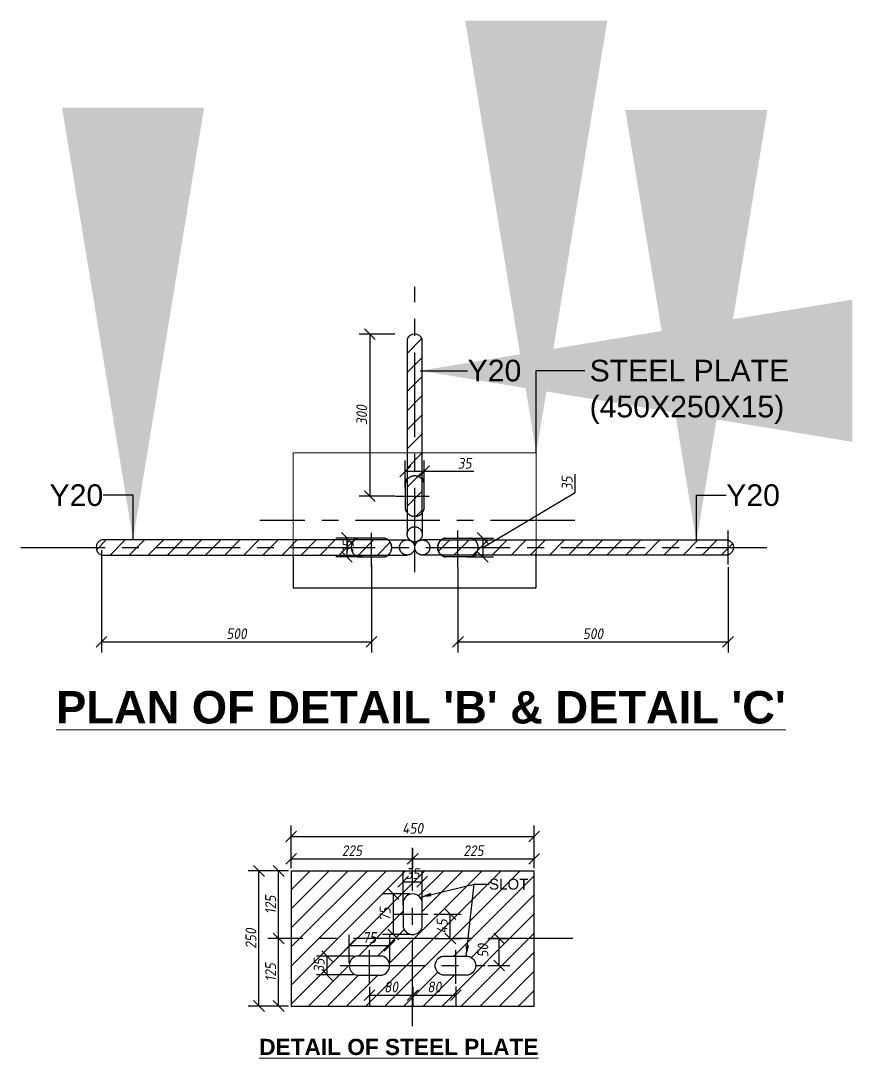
# Model space of a CAD drawing. Header units: millimetres. Extents: x 1231188 to 3899118, y -5478610 to -489530.
# Drawn here: x 2687109 to 2688648, y -3256324 to -3254404 of the extents above; entities that cross this region are included whole.
import ezdxf

# ---------------------------------------------------------------- set-up
doc = ezdxf.new("R2010")
doc.units = ezdxf.units.MM
doc.header["$LTSCALE"] = 25
doc.header["$MEASUREMENT"] = 0
doc.header["$PDMODE"] = 3
doc.linetypes.add('CENTER', pattern=[2, 1.25, -0.25, 0.25, -0.25])
doc.linetypes.add('DASHED2', pattern=[0.375, 0.25, -0.125])
doc.layers.get('0').update_dxf_attribs({"lineweight": 13})
doc.layers.get('Defpoints').update_dxf_attribs({"color": 230, "lineweight": 9})
for name, color, linetype in [('CL', 8, 'CENTER'), ('hanger', 7, 'DASHED2'), ('Reinf', 1, 'Continuous'), ('Shade', 15, 'Continuous'), ('SteelPlate', 6, 'Continuous')]:
    doc.layers.add(name, color=color, linetype=linetype)
doc.layers.add('DIM', color=8, linetype='Continuous', lineweight=13)
doc.layers.add('text', color=7, linetype='Continuous', lineweight=18)
doc.styles.add('ARIAL', font='arial.ttf', dxfattribs={"height": 400})
doc.styles.add('DIM', font='isocp3.shx', dxfattribs={"oblique": 10})
doc.dimstyles.new('dim_10', dxfattribs={"dimtxt": 20, "dimasz": 20, "dimexe": 20, "dimexo": 5, "dimgap": 5, "dimtad": 1, "dimdec": 0, "dimzin": 0, "dimdsep": 46, "dimtxsty": 'DIM', "dimblk": 'OBLIQUE', "dimcen": 20, "dimclrd": 5, "dimclre": 5, "dimclrt": 7, "dimadec": 0, "dimazin": 0, "dimtfac": 1, "dimtdec": 0, "dimtmove": 1, "dimatfit": 3, "dimfxl": 10, "dimtolj": 1, "dimtzin": 0, "dimarcsym": 0})
doc.dimstyles.new('Dim_20', dxfattribs={"dimscale": 20, "dimtxt": 1.8, "dimasz": 40, "dimexe": 40, "dimexo": 5, "dimgap": 5, "dimtad": 1, "dimdec": 0, "dimzin": 0, "dimdsep": 46, "dimtxsty": 'DIM', "dimcen": 0.09, "dimclrd": 5, "dimclre": 5, "dimclrt": 7, "dimadec": 0, "dimazin": 0, "dimtfac": 1, "dimtdec": 0, "dimtmove": 0, "dimatfit": 3, "dimfxl": 40, "dimfxlon": 1, "dimtolj": 1, "dimtzin": 0, "dimarcsym": 0})

# ---------------------------------------------------------------- blocks, each defined once
blk = doc.blocks.new('_Oblique')
at = {"color": 0, "linetype": 'ByBlock', "lineweight": -2}
blk.add_line((-0.5, -0.5), (0.5, 0.5), dxfattribs=at)
blk = doc.blocks.new('*D797')
at = {"layer": 'Defpoints', "color": 0, "lineweight": -2, "ltscale": 100, "transparency": 16777216}
for p in [(2687258.1, -3255378.6), (2687758.1, -3255404.4), (2687758.1, -3255553.3)]:
    blk.add_point(p, dxfattribs=at)
at = {"layer": 'DIM', "color": 5, "lineweight": -2, "ltscale": 100, "transparency": 16777216}
for p, q in [((2687258.1, -3255383.6), (2687258.1, -3255573.3)), ((2687758.1, -3255409.4), (2687758.1, -3255573.3)), ((2687258.1, -3255553.3), (2687758.1, -3255553.3))]:
    blk.add_line(p, q, dxfattribs=at)
at = {"layer": 'DIM', "color": 5, "lineweight": -2, "ltscale": 100, "transparency": 16777216, "xscale": 20, "yscale": 20, "zscale": 20, "rotation": 180}
blk.add_blockref('_Oblique', (2687258.1, -3255553.3), dxfattribs=at)
at = {"layer": 'DIM', "color": 5, "lineweight": -2, "ltscale": 100, "transparency": 16777216, "xscale": 20, "yscale": 20, "zscale": 20}
blk.add_blockref('_Oblique', (2687758.1, -3255553.3), dxfattribs=at)
at = {"layer": 'DIM', "color": 7, "ltscale": 100, "transparency": 16777216, "insert": (2687508.1, -3255538.3), "char_height": 20, "attachment_point": 5, "style": 'DIM'}
blk.add_mtext('\\A1;500', dxfattribs=at)
blk = doc.blocks.new('*D798')
at = {"layer": 'Defpoints', "color": 0, "lineweight": -2, "ltscale": 100, "transparency": 16777216}
for p in [(2687806.4, -3254983.6), (2687755, -3255283.6), (2687806.4, -3255283.6)]:
    blk.add_point(p, dxfattribs=at)
at = {"layer": 'DIM', "color": 5, "lineweight": -2, "ltscale": 100, "transparency": 16777216}
for p, q in [((2687801.4, -3254983.6), (2687735, -3254983.6)), ((2687755, -3254983.6), (2687755, -3255283.6)), ((2687801.4, -3255283.6), (2687735, -3255283.6))]:
    blk.add_line(p, q, dxfattribs=at)
at = {"layer": 'DIM', "color": 5, "lineweight": -2, "ltscale": 100, "transparency": 16777216, "xscale": 20, "yscale": 20, "zscale": 20}
for p, rotation in [((2687755, -3254983.6), 90), ((2687755, -3255283.6), 270)]:
    blk.add_blockref('_Oblique', p, dxfattribs=dict(at, rotation=rotation))
at = {"layer": 'DIM', "color": 7, "ltscale": 100, "transparency": 16777216, "insert": (2687740, -3255133.6), "char_height": 20, "attachment_point": 5, "rotation": 90, "style": 'DIM'}
blk.add_mtext('\\A1;300', dxfattribs=at)
blk = doc.blocks.new('*D799')
at = {"layer": 'Defpoints', "color": 0, "lineweight": -2, "ltscale": 100, "transparency": 16777216}
for p in [(2687918.1, -3255409.9), (2688418.1, -3255409.9), (2688418.1, -3255553.3)]:
    blk.add_point(p, dxfattribs=at)
at = {"layer": 'DIM', "color": 5, "lineweight": -2, "ltscale": 100, "transparency": 16777216}
for p, q in [((2687918.1, -3255414.9), (2687918.1, -3255573.3)), ((2688418.1, -3255414.9), (2688418.1, -3255573.3)), ((2687918.1, -3255553.3), (2688418.1, -3255553.3))]:
    blk.add_line(p, q, dxfattribs=at)
at = {"layer": 'DIM', "color": 5, "lineweight": -2, "ltscale": 100, "transparency": 16777216, "xscale": 20, "yscale": 20, "zscale": 20, "rotation": 180}
blk.add_blockref('_Oblique', (2687918.1, -3255553.3), dxfattribs=at)
at = {"layer": 'DIM', "color": 5, "lineweight": -2, "ltscale": 100, "transparency": 16777216, "xscale": 20, "yscale": 20, "zscale": 20}
blk.add_blockref('_Oblique', (2688418.1, -3255553.3), dxfattribs=at)
at = {"layer": 'DIM', "color": 7, "ltscale": 100, "transparency": 16777216, "insert": (2688168.1, -3255538.3), "char_height": 20, "attachment_point": 5, "style": 'DIM'}
blk.add_mtext('\\A1;500', dxfattribs=at)
blk = doc.blocks.new('*D800')
at = {"layer": 'Defpoints', "color": 0, "lineweight": -2, "ltscale": 100, "transparency": 16777216}
for p in [(2687791.8, -3256115.7), (2687716.8, -3256152.5), (2687791.8, -3256152.5)]:
    blk.add_point(p, dxfattribs=at)
at = {"layer": 'DIM', "color": 5, "lineweight": -2, "ltscale": 100, "transparency": 16777216}
for p, q in [((2687716.8, -3256147.5), (2687716.8, -3256095.7)), ((2687791.8, -3256147.5), (2687791.8, -3256095.7)), ((2687716.8, -3256115.7), (2687791.8, -3256115.7))]:
    blk.add_line(p, q, dxfattribs=at)
at = {"layer": 'DIM', "color": 5, "lineweight": -2, "ltscale": 100, "transparency": 16777216, "xscale": 20, "yscale": 20, "zscale": 20, "rotation": 180}
blk.add_blockref('_Oblique', (2687716.8, -3256115.7), dxfattribs=at)
at = {"layer": 'DIM', "color": 5, "lineweight": -2, "ltscale": 100, "transparency": 16777216, "xscale": 20, "yscale": 20, "zscale": 20}
blk.add_blockref('_Oblique', (2687791.8, -3256115.7), dxfattribs=at)
at = {"layer": 'DIM', "color": 7, "ltscale": 100, "transparency": 16777216, "insert": (2687754.3, -3256100.7), "char_height": 20, "attachment_point": 5, "style": 'DIM'}
blk.add_mtext('\\A1;75', dxfattribs=at)
blk = doc.blocks.new('*D801')
at = {"layer": 'Defpoints', "color": 0, "lineweight": -2, "ltscale": 100, "transparency": 16777216}
for p in [(2687676.1, -3256135), (2687730.5, -3256135), (2687730.5, -3256170)]:
    blk.add_point(p, dxfattribs=at)
at = {"layer": 'DIM', "color": 5, "lineweight": -2, "ltscale": 100, "transparency": 16777216}
for p, q in [((2687725.5, -3256135), (2687656.1, -3256135)), ((2687676.1, -3256170), (2687676.1, -3256135)), ((2687725.5, -3256170), (2687656.1, -3256170))]:
    blk.add_line(p, q, dxfattribs=at)
at = {"layer": 'DIM', "color": 5, "lineweight": -2, "ltscale": 100, "transparency": 16777216, "xscale": 20, "yscale": 20, "zscale": 20}
for p, rotation in [((2687676.1, -3256135), 90), ((2687676.1, -3256170), 270)]:
    blk.add_blockref('_Oblique', p, dxfattribs=dict(at, rotation=rotation))
at = {"layer": 'DIM', "color": 7, "ltscale": 100, "transparency": 16777216, "insert": (2687661.1, -3256152.5), "char_height": 20, "attachment_point": 5, "rotation": 90, "style": 'DIM'}
blk.add_mtext('\\A1;35', dxfattribs=at)
blk = doc.blocks.new('*D802')
at = {"layer": 'Defpoints', "color": 0, "lineweight": -2, "ltscale": 100, "transparency": 16777216}
for p in [(2687754.3, -3256186.7), (2687834.3, -3256186.7), (2687834.3, -3256207.2)]:
    blk.add_point(p, dxfattribs=at)
at = {"layer": 'DIM', "color": 5, "lineweight": -2, "ltscale": 100, "transparency": 16777216}
for p, q in [((2687754.3, -3256191.7), (2687754.3, -3256227.2)), ((2687834.3, -3256191.7), (2687834.3, -3256227.2)), ((2687754.3, -3256207.2), (2687834.3, -3256207.2))]:
    blk.add_line(p, q, dxfattribs=at)
at = {"layer": 'DIM', "color": 5, "lineweight": -2, "ltscale": 100, "transparency": 16777216, "xscale": 20, "yscale": 20, "zscale": 20, "rotation": 180}
blk.add_blockref('_Oblique', (2687754.3, -3256207.2), dxfattribs=at)
at = {"layer": 'DIM', "color": 5, "lineweight": -2, "ltscale": 100, "transparency": 16777216, "xscale": 20, "yscale": 20, "zscale": 20}
blk.add_blockref('_Oblique', (2687834.3, -3256207.2), dxfattribs=at)
at = {"layer": 'DIM', "color": 7, "ltscale": 100, "transparency": 16777216, "insert": (2687794.3, -3256192.2), "char_height": 20, "attachment_point": 5, "style": 'DIM'}
blk.add_mtext('\\A1;80', dxfattribs=at)
blk = doc.blocks.new('*D803')
at = {"layer": 'Defpoints', "color": 0, "lineweight": -2, "ltscale": 100, "transparency": 16777216}
for p in [(2687834.3, -3256186.7), (2687914.3, -3256186.4), (2687914.3, -3256207.2)]:
    blk.add_point(p, dxfattribs=at)
at = {"layer": 'DIM', "color": 5, "lineweight": -2, "ltscale": 100, "transparency": 16777216}
for p, q in [((2687834.3, -3256191.7), (2687834.3, -3256227.2)), ((2687914.3, -3256191.4), (2687914.3, -3256227.2)), ((2687834.3, -3256207.2), (2687914.3, -3256207.2))]:
    blk.add_line(p, q, dxfattribs=at)
at = {"layer": 'DIM', "color": 5, "lineweight": -2, "ltscale": 100, "transparency": 16777216, "xscale": 20, "yscale": 20, "zscale": 20, "rotation": 180}
blk.add_blockref('_Oblique', (2687834.3, -3256207.2), dxfattribs=at)
at = {"layer": 'DIM', "color": 5, "lineweight": -2, "ltscale": 100, "transparency": 16777216, "xscale": 20, "yscale": 20, "zscale": 20}
blk.add_blockref('_Oblique', (2687914.3, -3256207.2), dxfattribs=at)
at = {"layer": 'DIM', "color": 7, "ltscale": 100, "transparency": 16777216, "insert": (2687874.3, -3256192.2), "char_height": 20, "attachment_point": 5, "style": 'DIM'}
blk.add_mtext('\\A1;80', dxfattribs=at)
blk = doc.blocks.new('*D804')
at = {"layer": 'Defpoints', "color": 0, "lineweight": -2, "ltscale": 100, "transparency": 16777216}
for p in [(2687868.4, -3256057.5), (2687903.9, -3256057.5), (2687870.3, -3256102.5)]:
    blk.add_point(p, dxfattribs=at)
at = {"layer": 'DIM', "color": 5, "lineweight": -2, "ltscale": 100, "transparency": 16777216}
for p, q in [((2687873.4, -3256057.5), (2687923.9, -3256057.5)), ((2687903.9, -3256102.5), (2687903.9, -3256057.5)), ((2687875.3, -3256102.5), (2687923.9, -3256102.5))]:
    blk.add_line(p, q, dxfattribs=at)
at = {"layer": 'DIM', "color": 5, "lineweight": -2, "ltscale": 100, "transparency": 16777216, "xscale": 20, "yscale": 20, "zscale": 20}
for p, rotation in [((2687903.9, -3256057.5), 90), ((2687903.9, -3256102.5), 270)]:
    blk.add_blockref('_Oblique', p, dxfattribs=dict(at, rotation=rotation))
at = {"layer": 'DIM', "color": 7, "ltscale": 100, "transparency": 16777216, "insert": (2687888.9, -3256080), "char_height": 20, "attachment_point": 5, "rotation": 90, "style": 'DIM'}
blk.add_mtext('\\A1;45', dxfattribs=at)
blk = doc.blocks.new('*D805')
at = {"layer": 'Defpoints', "color": 0, "lineweight": -2, "ltscale": 100, "transparency": 16777216}
for p in [(2687968.3, -3256102.5), (2687994.3, -3256102.5), (2687968.3, -3256152.5)]:
    blk.add_point(p, dxfattribs=at)
at = {"layer": 'DIM', "color": 5, "lineweight": -2, "ltscale": 100, "transparency": 16777216}
for p, q in [((2687973.3, -3256102.5), (2688014.3, -3256102.5)), ((2687994.3, -3256152.5), (2687994.3, -3256102.5)), ((2687973.3, -3256152.5), (2688014.3, -3256152.5))]:
    blk.add_line(p, q, dxfattribs=at)
at = {"layer": 'DIM', "color": 5, "lineweight": -2, "ltscale": 100, "transparency": 16777216, "xscale": 20, "yscale": 20, "zscale": 20}
for p, rotation in [((2687994.3, -3256102.5), 90), ((2687994.3, -3256152.5), 270)]:
    blk.add_blockref('_Oblique', p, dxfattribs=dict(at, rotation=rotation))
at = {"layer": 'DIM', "color": 7, "ltscale": 100, "transparency": 16777216, "insert": (2687964.3, -3256125), "char_height": 20, "attachment_point": 5, "rotation": 90, "style": 'DIM'}
blk.add_mtext('\\A1;50', dxfattribs=at)
blk = doc.blocks.new('*D806')
at = {"layer": 'Defpoints', "color": 0, "lineweight": -2, "ltscale": 100, "transparency": 16777216}
for p in [(2687834.3, -3255955), (2687609.3, -3255977.5), (2687834.3, -3255977.5)]:
    blk.add_point(p, dxfattribs=at)
at = {"layer": 'DIM', "color": 5, "lineweight": -2, "ltscale": 100, "transparency": 16777216}
for p, q in [((2687609.3, -3255972.5), (2687609.3, -3255935)), ((2687834.3, -3255972.5), (2687834.3, -3255935)), ((2687609.3, -3255955), (2687834.3, -3255955))]:
    blk.add_line(p, q, dxfattribs=at)
at = {"layer": 'DIM', "color": 5, "lineweight": -2, "ltscale": 100, "transparency": 16777216, "xscale": 20, "yscale": 20, "zscale": 20, "rotation": 180}
blk.add_blockref('_Oblique', (2687609.3, -3255955), dxfattribs=at)
at = {"layer": 'DIM', "color": 5, "lineweight": -2, "ltscale": 100, "transparency": 16777216, "xscale": 20, "yscale": 20, "zscale": 20}
blk.add_blockref('_Oblique', (2687834.3, -3255955), dxfattribs=at)
at = {"layer": 'DIM', "color": 7, "ltscale": 100, "transparency": 16777216, "insert": (2687721.8, -3255940), "char_height": 20, "attachment_point": 5, "style": 'DIM'}
blk.add_mtext('\\A1;225', dxfattribs=at)
blk = doc.blocks.new('*D807')
at = {"layer": 'Defpoints', "color": 0, "lineweight": -2, "ltscale": 100, "transparency": 16777216}
for p in [(2688059.3, -3255955), (2687834.3, -3255977.5), (2688059.3, -3255977.5)]:
    blk.add_point(p, dxfattribs=at)
at = {"layer": 'DIM', "color": 5, "lineweight": -2, "ltscale": 100, "transparency": 16777216}
for p, q in [((2687834.3, -3255972.5), (2687834.3, -3255935)), ((2688059.3, -3255972.5), (2688059.3, -3255935)), ((2687834.3, -3255955), (2688059.3, -3255955))]:
    blk.add_line(p, q, dxfattribs=at)
at = {"layer": 'DIM', "color": 5, "lineweight": -2, "ltscale": 100, "transparency": 16777216, "xscale": 20, "yscale": 20, "zscale": 20, "rotation": 180}
blk.add_blockref('_Oblique', (2687834.3, -3255955), dxfattribs=at)
at = {"layer": 'DIM', "color": 5, "lineweight": -2, "ltscale": 100, "transparency": 16777216, "xscale": 20, "yscale": 20, "zscale": 20}
blk.add_blockref('_Oblique', (2688059.3, -3255955), dxfattribs=at)
at = {"layer": 'DIM', "color": 7, "ltscale": 100, "transparency": 16777216, "insert": (2687946.8, -3255940), "char_height": 20, "attachment_point": 5, "style": 'DIM'}
blk.add_mtext('\\A1;225', dxfattribs=at)
blk = doc.blocks.new('*D808')
at = {"layer": 'Defpoints', "color": 0, "lineweight": -2, "ltscale": 100, "transparency": 16777216}
for p in [(2688059.3, -3255913.5), (2687609.3, -3255945), (2688059.3, -3255945)]:
    blk.add_point(p, dxfattribs=at)
at = {"layer": 'DIM', "color": 5, "lineweight": -2, "ltscale": 100, "transparency": 16777216}
for p, q in [((2687609.3, -3255940), (2687609.3, -3255893.5)), ((2688059.3, -3255940), (2688059.3, -3255893.5)), ((2687609.3, -3255913.5), (2688059.3, -3255913.5))]:
    blk.add_line(p, q, dxfattribs=at)
at = {"layer": 'DIM', "color": 5, "lineweight": -2, "ltscale": 100, "transparency": 16777216, "xscale": 20, "yscale": 20, "zscale": 20, "rotation": 180}
blk.add_blockref('_Oblique', (2687609.3, -3255913.5), dxfattribs=at)
at = {"layer": 'DIM', "color": 5, "lineweight": -2, "ltscale": 100, "transparency": 16777216, "xscale": 20, "yscale": 20, "zscale": 20}
blk.add_blockref('_Oblique', (2688059.3, -3255913.5), dxfattribs=at)
at = {"layer": 'DIM', "color": 7, "ltscale": 100, "transparency": 16777216, "insert": (2687834.3, -3255898.5), "char_height": 20, "attachment_point": 5, "style": 'DIM'}
blk.add_mtext('\\A1;450', dxfattribs=at)
blk = doc.blocks.new('*D809')
at = {"layer": 'Defpoints', "color": 0, "lineweight": -2, "ltscale": 100, "transparency": 16777216}
for p in [(2687586.2, -3256102.5), (2687609.3, -3256102.5), (2687609.3, -3256227.5)]:
    blk.add_point(p, dxfattribs=at)
at = {"layer": 'DIM', "color": 5, "lineweight": -2, "ltscale": 100, "transparency": 16777216}
for p, q in [((2687604.3, -3256102.5), (2687566.2, -3256102.5)), ((2687586.2, -3256227.5), (2687586.2, -3256102.5)), ((2687604.3, -3256227.5), (2687566.2, -3256227.5))]:
    blk.add_line(p, q, dxfattribs=at)
at = {"layer": 'DIM', "color": 5, "lineweight": -2, "ltscale": 100, "transparency": 16777216, "xscale": 20, "yscale": 20, "zscale": 20}
for p, rotation in [((2687586.2, -3256102.5), 90), ((2687586.2, -3256227.5), 270)]:
    blk.add_blockref('_Oblique', p, dxfattribs=dict(at, rotation=rotation))
at = {"layer": 'DIM', "color": 7, "ltscale": 100, "transparency": 16777216, "insert": (2687571.2, -3256165), "char_height": 20, "attachment_point": 5, "rotation": 90, "style": 'DIM'}
blk.add_mtext('\\A1;125', dxfattribs=at)
blk = doc.blocks.new('*D810')
at = {"layer": 'Defpoints', "color": 0, "lineweight": -2, "ltscale": 100, "transparency": 16777216}
for p in [(2687586.2, -3255977.5), (2687609.3, -3255977.5), (2687609.3, -3256102.5)]:
    blk.add_point(p, dxfattribs=at)
at = {"layer": 'DIM', "color": 5, "lineweight": -2, "ltscale": 100, "transparency": 16777216}
for p, q in [((2687604.3, -3255977.5), (2687566.2, -3255977.5)), ((2687586.2, -3256102.5), (2687586.2, -3255977.5)), ((2687604.3, -3256102.5), (2687566.2, -3256102.5))]:
    blk.add_line(p, q, dxfattribs=at)
at = {"layer": 'DIM', "color": 5, "lineweight": -2, "ltscale": 100, "transparency": 16777216, "xscale": 20, "yscale": 20, "zscale": 20}
for p, rotation in [((2687586.2, -3255977.5), 90), ((2687586.2, -3256102.5), 270)]:
    blk.add_blockref('_Oblique', p, dxfattribs=dict(at, rotation=rotation))
at = {"layer": 'DIM', "color": 7, "ltscale": 100, "transparency": 16777216, "insert": (2687571.2, -3256040), "char_height": 20, "attachment_point": 5, "rotation": 90, "style": 'DIM'}
blk.add_mtext('\\A1;125', dxfattribs=at)
blk = doc.blocks.new('*D811')
at = {"layer": 'Defpoints', "color": 0, "lineweight": -2, "ltscale": 100, "transparency": 16777216}
for p in [(2687549.8, -3255977.5), (2687576.2, -3255977.5), (2687576.2, -3256227.5)]:
    blk.add_point(p, dxfattribs=at)
at = {"layer": 'DIM', "color": 5, "lineweight": -2, "ltscale": 100, "transparency": 16777216}
for p, q in [((2687571.2, -3255977.5), (2687529.8, -3255977.5)), ((2687549.8, -3256227.5), (2687549.8, -3255977.5)), ((2687571.2, -3256227.5), (2687529.8, -3256227.5))]:
    blk.add_line(p, q, dxfattribs=at)
at = {"layer": 'DIM', "color": 5, "lineweight": -2, "ltscale": 100, "transparency": 16777216, "xscale": 20, "yscale": 20, "zscale": 20}
for p, rotation in [((2687549.8, -3255977.5), 90), ((2687549.8, -3256227.5), 270)]:
    blk.add_blockref('_Oblique', p, dxfattribs=dict(at, rotation=rotation))
at = {"layer": 'DIM', "color": 7, "ltscale": 100, "transparency": 16777216, "insert": (2687534.8, -3256102.5), "char_height": 20, "attachment_point": 5, "rotation": 90, "style": 'DIM'}
blk.add_mtext('\\A1;250', dxfattribs=at)
blk = doc.blocks.new('*D816')
at = {"layer": 'Defpoints', "color": 0, "lineweight": -2, "ltscale": 100, "transparency": 16777216}
for p in [(2687851.8, -3255997.3), (2687816.8, -3256045.7), (2687851.8, -3256045.7)]:
    blk.add_point(p, dxfattribs=at)
at = {"layer": 'DIM', "color": 5, "lineweight": -2, "ltscale": 100, "transparency": 16777216}
for p, q in [((2687816.8, -3256040.7), (2687816.8, -3255977.3)), ((2687851.8, -3256040.7), (2687851.8, -3255977.3)), ((2687816.8, -3255997.3), (2687851.8, -3255997.3))]:
    blk.add_line(p, q, dxfattribs=at)
at = {"layer": 'DIM', "color": 5, "lineweight": -2, "ltscale": 100, "transparency": 16777216, "xscale": 20, "yscale": 20, "zscale": 20, "rotation": 180}
blk.add_blockref('_Oblique', (2687816.8, -3255997.3), dxfattribs=at)
at = {"layer": 'DIM', "color": 5, "lineweight": -2, "ltscale": 100, "transparency": 16777216, "xscale": 20, "yscale": 20, "zscale": 20}
blk.add_blockref('_Oblique', (2687851.8, -3255997.3), dxfattribs=at)
at = {"layer": 'DIM', "color": 7, "ltscale": 100, "transparency": 16777216, "insert": (2687834.3, -3255982.3), "char_height": 20, "attachment_point": 5, "style": 'DIM'}
blk.add_mtext('\\A1;35', dxfattribs=at)
blk = doc.blocks.new('*D817')
at = {"layer": 'Defpoints', "color": 0, "lineweight": -2, "ltscale": 100, "transparency": 16777216}
for p in [(2687834.3, -3256020), (2687798.4, -3256095), (2687834.3, -3256095)]:
    blk.add_point(p, dxfattribs=at)
at = {"layer": 'DIM', "color": 5, "lineweight": -2, "ltscale": 100, "transparency": 16777216}
for p, q in [((2687829.3, -3256020), (2687778.4, -3256020)), ((2687798.4, -3256020), (2687798.4, -3256095)), ((2687829.3, -3256095), (2687778.4, -3256095))]:
    blk.add_line(p, q, dxfattribs=at)
at = {"layer": 'DIM', "color": 5, "lineweight": -2, "ltscale": 100, "transparency": 16777216, "xscale": 20, "yscale": 20, "zscale": 20}
for p, rotation in [((2687798.4, -3256020), 90), ((2687798.4, -3256095), 270)]:
    blk.add_blockref('_Oblique', p, dxfattribs=dict(at, rotation=rotation))
at = {"layer": 'DIM', "color": 7, "ltscale": 100, "transparency": 16777216, "insert": (2687783.4, -3256057.5), "char_height": 20, "attachment_point": 5, "rotation": 90, "style": 'DIM'}
blk.add_mtext('\\A1;75', dxfattribs=at)
blk = doc.blocks.new('*D818')
at = {"layer": 'Defpoints', "color": 0, "lineweight": -2, "ltscale": 100, "transparency": 16777216}
for p in [(2687746.2, -3255361.1), (2687712.3, -3255396.1), (2687746.2, -3255396.1)]:
    blk.add_point(p, dxfattribs=at)
at = {"layer": 'DIM', "color": 5, "lineweight": -2, "ltscale": 100, "transparency": 16777216}
for p, q in [((2687741.2, -3255361.1), (2687692.3, -3255361.1)), ((2687712.3, -3255361.1), (2687712.3, -3255396.1)), ((2687741.2, -3255396.1), (2687692.3, -3255396.1))]:
    blk.add_line(p, q, dxfattribs=at)
at = {"layer": 'DIM', "color": 5, "lineweight": -2, "ltscale": 100, "transparency": 16777216, "xscale": 20, "yscale": 20, "zscale": 20}
for p, rotation in [((2687712.3, -3255361.1), 90), ((2687712.3, -3255396.1), 270)]:
    blk.add_blockref('_Oblique', p, dxfattribs=dict(at, rotation=rotation))
at = {"layer": 'DIM', "color": 7, "ltscale": 100, "transparency": 16777216, "insert": (2687714.8, -3255378.6), "char_height": 20, "attachment_point": 5, "rotation": 90, "style": 'DIM'}
blk.add_mtext('\\A1;35', dxfattribs=at)
blk = doc.blocks.new('*D819')
at = {"layer": 'Defpoints', "color": 0, "lineweight": -2, "ltscale": 100, "transparency": 16777216}
for p in [(2687820.6, -3255237.8), (2687820.6, -3255271.7), (2687855.6, -3255271.7)]:
    blk.add_point(p, dxfattribs=at)
at = {"layer": 'DIM', "color": 5, "lineweight": -2, "ltscale": 100, "transparency": 16777216}
for p, q in [((2687820.6, -3255266.7), (2687820.6, -3255217.8)), ((2687855.6, -3255266.7), (2687855.6, -3255217.8)), ((2687855.6, -3255237.8), (2687820.6, -3255237.8)), ((2687947.6, -3255237.8), (2687855.6, -3255237.8))]:
    blk.add_line(p, q, dxfattribs=at)
at = {"layer": 'DIM', "color": 5, "lineweight": -2, "ltscale": 100, "transparency": 16777216, "xscale": 20, "yscale": 20, "zscale": 20, "rotation": 180}
blk.add_blockref('_Oblique', (2687820.6, -3255237.8), dxfattribs=at)
at = {"layer": 'DIM', "color": 5, "lineweight": -2, "ltscale": 100, "transparency": 16777216, "xscale": 20, "yscale": 20, "zscale": 20}
blk.add_blockref('_Oblique', (2687855.6, -3255237.8), dxfattribs=at)
at = {"layer": 'DIM', "color": 7, "ltscale": 100, "transparency": 16777216, "insert": (2687930.5, -3255222.8), "char_height": 20, "attachment_point": 5, "style": 'DIM'}
blk.add_mtext('\\A1;35', dxfattribs=at)
blk = doc.blocks.new('*D820')
at = {"layer": 'Defpoints', "color": 0, "lineweight": -2, "ltscale": 100, "transparency": 16777216}
for p in [(2687930, -3255361.1), (2687930, -3255396.1), (2687963.9, -3255396.1)]:
    blk.add_point(p, dxfattribs=at)
at = {"layer": 'DIM', "color": 5, "lineweight": -2, "ltscale": 100, "transparency": 16777216}
for p, q in [((2688135.3, -3255276.9), (2688135.3, -3255242.7)), ((2687963.9, -3255378.6), (2688135.3, -3255276.9)), ((2687935, -3255361.1), (2687983.9, -3255361.1)), ((2687963.9, -3255361.1), (2687963.9, -3255396.1)), ((2687935, -3255396.1), (2687983.9, -3255396.1))]:
    blk.add_line(p, q, dxfattribs=at)
at = {"layer": 'DIM', "color": 5, "lineweight": -2, "ltscale": 100, "transparency": 16777216, "xscale": 20, "yscale": 20, "zscale": 20}
for p, rotation in [((2687963.9, -3255361.1), 90), ((2687963.9, -3255396.1), 270)]:
    blk.add_blockref('_Oblique', p, dxfattribs=dict(at, rotation=rotation))
at = {"layer": 'DIM', "color": 7, "ltscale": 100, "transparency": 16777216, "insert": (2688120.3, -3255259.8), "char_height": 20, "attachment_point": 5, "rotation": 90, "style": 'DIM'}
blk.add_mtext('\\A1;35', dxfattribs=at)

msp = doc.modelspace()

# ---------------------------------------------------------------- hatches: boundary and pattern name
at = {"layer": 'Shade', "ltscale": 100}
h = msp.add_hatch(dxfattribs=at)
h.set_pattern_fill('ANSI31', color=256, scale=200, style=0)
h.paths.add_polyline_path([(2687824.09096, -3255314.41973, 0.2263219765), (2687838.09096, -3255321.09886), (2687838.09096, -3255283.59882), (2687824.09096, -3255283.59882)])
h.paths.add_polyline_path([(2687824.09096, -3255283.59882), (2687838.09096, -3255283.59882), (2687838.09096, -3255246.09877, 0.2263219765), (2687824.09096, -3255252.7779)])
h.paths.add_polyline_path([(2687824.09096, -3255252.7779, -0.2263219766), (2687838.09096, -3255246.09877), (2687838.09096, -3255138.59882), (2687824.09096, -3255138.59882)])
h.paths.add_polyline_path([(2687838.09096, -3255321.09886, 0.2263219765), (2687852.09096, -3255314.41973), (2687852.09096, -3255283.59882), (2687838.09096, -3255283.59882)])
h.paths.add_polyline_path([(2687838.09096, -3255283.59882), (2687852.09096, -3255283.59882), (2687852.09096, -3255252.7779, 0.2263219765), (2687838.09096, -3255246.09877)])
h.paths.add_polyline_path([(2687838.09096, -3255246.09877, -0.2263219765), (2687852.09096, -3255252.7779), (2687852.09096, -3255138.59882), (2687838.09096, -3255138.59882)])
edge = h.paths.add_edge_path()
edge.add_arc((2687838.09096, -3254998.39882), 14.8, 18.9246444, 89.99999999)
edge.add_line((2687838.09096, -3254983.59882), (2687838.09096, -3255138.59882))
edge.add_line((2687838.09096, -3255138.59882), (2687852.09096, -3255138.59882))
edge.add_line((2687852.09096, -3255138.59882), (2687852.09096, -3254993.59882))
edge = h.paths.add_edge_path()
edge.add_arc((2687838.09096, -3254998.39882), 14.8, 89.99999999, 161.07535557)
edge.add_line((2687824.09096, -3254993.59882), (2687824.09096, -3255138.59882))
edge.add_line((2687824.09096, -3255138.59882), (2687838.09096, -3255138.59882))
edge.add_line((2687838.09096, -3255138.59882), (2687838.09096, -3254983.59882))
h = msp.add_hatch(dxfattribs=at)
h.set_pattern_fill('ANSI31', color=256, scale=200, style=0)
h.paths.add_polyline_path([(2687788.91187, -3255392.59877, 0.2263219765), (2687795.591, -3255378.59877), (2687758.09096, -3255378.59877), (2687758.09096, -3255392.59877)])
h.paths.add_polyline_path([(2687758.09096, -3255392.59877), (2687758.09096, -3255378.59877), (2687720.59091, -3255378.59877, 0.2263219765), (2687727.27004, -3255392.59877)])
h.paths.add_polyline_path([(2687727.27004, -3255392.59877, -0.2263219766), (2687720.59091, -3255378.59877), (2687613.09096, -3255378.59877), (2687613.09096, -3255392.59877)])
h.paths.add_polyline_path([(2687613.09096, -3255392.59877), (2687613.09096, -3255378.59877), (2687248.09096, -3255378.59877, 0.3204650534), (2687258.09096, -3255392.59877)])
h.paths.add_polyline_path([(2687795.591, -3255378.59877, 0.2263219765), (2687788.91187, -3255364.59877), (2687758.09096, -3255364.59877), (2687758.09096, -3255378.59877)])
h.paths.add_polyline_path([(2687758.09096, -3255378.59877), (2687758.09096, -3255364.59877), (2687727.27004, -3255364.59877, 0.2263219765), (2687720.59091, -3255378.59877)])
h.paths.add_polyline_path([(2687720.59091, -3255378.59877, -0.2263219765), (2687727.27004, -3255364.59877), (2687613.09096, -3255364.59877), (2687613.09096, -3255378.59877)])
h.paths.add_polyline_path([(2687613.09096, -3255378.59877), (2687613.09096, -3255364.59877), (2687258.09096, -3255364.59877, 0.3204650534), (2687248.09096, -3255378.59877)])
h = msp.add_hatch(dxfattribs=at)
h.set_pattern_fill('ANSI31', color=256, scale=200, style=0)
h.paths.add_polyline_path([(2687887.27004, -3255392.59877, -0.2263219765), (2687880.59091, -3255378.59877), (2687918.09096, -3255378.59877), (2687918.09096, -3255392.59877)])
h.paths.add_polyline_path([(2687918.09096, -3255392.59877), (2687918.09096, -3255378.59877), (2687955.591, -3255378.59877, -0.2263219765), (2687948.91187, -3255392.59877)])
h.paths.add_polyline_path([(2687948.91187, -3255392.59877, 0.2263219766), (2687955.591, -3255378.59877), (2688063.09096, -3255378.59877), (2688063.09096, -3255392.59877)])
h.paths.add_polyline_path([(2688063.09096, -3255392.59877), (2688063.09096, -3255378.59877), (2688428.09096, -3255378.59877, -0.3204650534), (2688418.09096, -3255392.59877)])
h.paths.add_polyline_path([(2687880.59091, -3255378.59877, -0.2263219765), (2687887.27004, -3255364.59877), (2687918.09096, -3255364.59877), (2687918.09096, -3255378.59877)])
h.paths.add_polyline_path([(2687918.09096, -3255378.59877), (2687918.09096, -3255364.59877), (2687948.91187, -3255364.59877, -0.2263219765), (2687955.591, -3255378.59877)])
h.paths.add_polyline_path([(2687955.591, -3255378.59877, 0.2263219765), (2687948.91187, -3255364.59877), (2688063.09096, -3255364.59877), (2688063.09096, -3255378.59877)])
h.paths.add_polyline_path([(2688063.09096, -3255378.59877), (2688063.09096, -3255364.59877), (2688418.09096, -3255364.59877, -0.3204650534), (2688428.09096, -3255378.59877)])
h = msp.add_hatch(dxfattribs=at)
h.set_pattern_fill('ANSI31', color=256, scale=200, style=0)
h.paths.add_polyline_path([(2688059.28748, -3255977.54687), (2687609.28748, -3255977.54687), (2687609.28748, -3256227.54687), (2688059.28748, -3256227.54687)])
edge = h.paths.add_edge_path(flags=16)
edge.add_line((2687937.18959, -3256170.04687), (2687913.43706, -3256170.04687))
edge.add_line((2687913.43706, -3256170.04687), (2687889.68454, -3256170.04687))
edge.add_arc((2687893.94915, -3256152.54687), 18.01213, 103.69558406, 256.30441594, ccw=False)
edge.add_line((2687889.68454, -3256135.04687), (2687913.43706, -3256135.04687))
edge.add_line((2687913.43706, -3256135.04687), (2687937.18959, -3256135.04687))
edge.add_arc((2687932.92498, -3256152.54687), 18.01213, -76.30441594, 76.30441594, ccw=False)
edge = h.paths.add_edge_path(flags=16)
edge.add_arc((2687834.28748, -3256077.03483), 18.01213, 193.69558406, 346.30441594, ccw=False)
edge.add_line((2687816.78748, -3256081.29944), (2687816.78748, -3256057.54692))
edge.add_line((2687816.78748, -3256057.54692), (2687816.78748, -3256033.79439))
edge.add_arc((2687834.28748, -3256038.059), 18.01213, 13.69558406, 166.30441594, ccw=False)
edge.add_line((2687851.78748, -3256033.79439), (2687851.78748, -3256057.54692))
edge.add_line((2687851.78748, -3256057.54692), (2687851.78748, -3256081.29944))
edge = h.paths.add_edge_path(flags=16)
edge.add_line((2687778.04001, -3256170.04687), (2687754.28748, -3256170.04687))
edge.add_line((2687754.28748, -3256170.04687), (2687730.53496, -3256170.04687))
edge.add_arc((2687734.79957, -3256152.54687), 18.01213, 103.69558406, 256.30441594, ccw=False)
edge.add_line((2687730.53496, -3256135.04687), (2687754.28748, -3256135.04687))
edge.add_line((2687754.28748, -3256135.04687), (2687778.04001, -3256135.04687))
edge.add_arc((2687773.7754, -3256152.54687), 18.01213, -76.30441594, 76.30441594, ccw=False)

# ---------------------------------------------------------------- linework, layer by layer
at = {"layer": 'CL', "ltscale": 5}
for p, q in [((2687838.09096, -3255424.25624), (2687838.09096, -3254896.43118)), ((2688134.68723, -3255328.59877), (2687551.64543, -3255328.59877)), ((2687108.7341, -3255378.59877), (2688490.16408, -3255378.59877)), ((2687834.28748, -3256264.44668), (2687834.28748, -3255934.70669)), ((2688130.88375, -3256102.54687), (2687569.74223, -3256102.54687)), ((2687700.31447, -3256152.54687), (2687968.2605, -3256152.54687))]:
    msp.add_line(p, q, dxfattribs=at)
at = {"layer": 'CL', "ltscale": 2}
for p, q in [((2687802.4345, -3255283.59882), (2687873.74741, -3255283.59882)), ((2687758.09096, -3255414.25523), (2687758.09096, -3255342.94232)), ((2687918.09096, -3255414.25523), (2687918.09096, -3255342.94232)), ((2687918.09096, -3255410.25523), (2687918.09096, -3255346.94232)), ((2687918.09096, -3255409.90898), (2687918.09096, -3255347.28856)), ((2688418.09096, -3255409.90898), (2688418.09096, -3255347.28856)), ((2687800.13103, -3256057.54692), (2687868.44394, -3256057.54692)), ((2687754.28748, -3256186.70332), (2687754.28748, -3256120.89042)), ((2687914.28748, -3256186.35708), (2687914.28748, -3256121.23666))]:
    msp.add_line(p, q, dxfattribs=at)
at = {"layer": 'DIM', "ltscale": 100}
msp.add_lwpolyline([(2687613.09096, -3255453.59877), (2688063.09096, -3255453.59877), (2688063.09096, -3255203.59877), (2687613.09096, -3255203.59877)], close=True, dxfattribs=at)
msp.add_lwpolyline([(2688063.09096, -3255368.59877), (2688063.09096, -3255203.59877), (2687613.09096, -3255203.59877), (2687613.09096, -3255364.59877)], dxfattribs=at)
at = {"layer": 'hanger', "linetype": 'Continuous', "ltscale": 100}
for points in [[(2687824.09096, -3255249.89906, 0.2023270722), (2687820.59096, -3255259.84629), (2687820.59096, -3255283.59882), (2687820.59096, -3255307.35134, 0.7855726297), (2687855.59096, -3255307.35134), (2687855.59096, -3255283.59882), (2687855.59096, -3255259.84629, 0.2023270722), (2687852.09096, -3255249.89906, 0.1916384408)], [(2687724.3912, -3255392.59877, 0.2023270722), (2687734.33843, -3255396.09877), (2687758.09096, -3255396.09877), (2687781.84348, -3255396.09877, 0.7855726297), (2687781.84348, -3255361.09877), (2687758.09096, -3255361.09877), (2687734.33843, -3255361.09877, 0.2023270722), (2687724.3912, -3255364.59877, 0.1916384408)], [(2687951.79072, -3255392.59877, -0.2023270722), (2687941.84348, -3255396.09877), (2687918.09096, -3255396.09877), (2687894.33843, -3255396.09877, -0.7855726297), (2687894.33843, -3255361.09877), (2687918.09096, -3255361.09877), (2687941.84348, -3255361.09877, -0.2023270722), (2687951.79072, -3255364.59877, -0.1916384408)]]:
    msp.add_lwpolyline(points, format="xyb", dxfattribs=at)
at = {"layer": 'hanger', "color": 8, "ltscale": 150}
for points in [[(2687820.59096, -3255283.59882), (2687820.59096, -3255307.35134, 0.7855726297), (2687855.59096, -3255307.35134), (2687855.59096, -3255283.59882), (2687855.59096, -3255259.84629, 0.7855726297), (2687820.59096, -3255259.84629)], [(2687758.09096, -3255396.09877), (2687781.84348, -3255396.09877, 0.7855726297), (2687781.84348, -3255361.09877), (2687758.09096, -3255361.09877), (2687734.33843, -3255361.09877, 0.7855726297), (2687734.33843, -3255396.09877)], [(2687918.09096, -3255396.09877), (2687894.33843, -3255396.09877, -0.7855726297), (2687894.33843, -3255361.09877), (2687918.09096, -3255361.09877), (2687941.84348, -3255361.09877, -0.7855726297), (2687941.84348, -3255396.09877)]]:
    msp.add_lwpolyline(points, format="xyb", close=True, dxfattribs=at)
at = {"layer": 'hanger', "color": 8, "ltscale": 100}
for points in [[(2687824.09096, -3255314.41973), (2687824.09096, -3255353.54157)], [(2687852.09096, -3255314.41973), (2687852.09096, -3255353.54157)], [(2687788.91187, -3255364.59877), (2687824.0112, -3255364.59877)], [(2687887.27004, -3255364.59877), (2687852.17111, -3255364.59877)], [(2687788.91187, -3255392.59877), (2687823.37872, -3255392.59877)], [(2687887.27004, -3255392.59877), (2687852.17111, -3255392.59877)]]:
    msp.add_lwpolyline(points, dxfattribs=at)
at = {"layer": 'hanger', "color": 3, "linetype": 'Continuous', "ltscale": 100}
msp.add_lwpolyline([(2687613.09096, -3255392.59877), (2687613.09096, -3255453.59877), (2688063.09096, -3255453.59877), (2688063.09096, -3255388.59877)], dxfattribs=at)
at = {"layer": 'hanger', "color": 8, "ltscale": 100}
for centre in [(2687838.09096, -3255354.21124), (2687824.01081, -3255378.59877), (2687852.17111, -3255378.59877)]:
    msp.add_circle(centre, 14, dxfattribs=at)
at = {"layer": 'Reinf', "color": 4, "ltscale": 100}
for points in [[(2687852.09096, -3255314.41973), (2687852.09096, -3254993.59882, 0.7142857143), (2687824.09096, -3254993.59882), (2687824.09096, -3255314.41973)], [(2687788.91187, -3255364.59877), (2687258.09096, -3255364.59877, 0.7142857143), (2687258.09096, -3255392.59877), (2687788.91187, -3255392.59877)], [(2687887.27004, -3255364.59877), (2688418.09096, -3255364.59877, -0.7142857143), (2688418.09096, -3255392.59877), (2687887.27004, -3255392.59877)]]:
    msp.add_lwpolyline(points, format="xyb", dxfattribs=at)
at = {"layer": 'SteelPlate', "color": 3, "ltscale": 500}
msp.add_lwpolyline([(2687609.28748, -3256227.54687), (2688059.28748, -3256227.54687), (2688059.28748, -3255977.54687), (2687609.28748, -3255977.54687)], close=True, dxfattribs=at)
at = {"layer": 'SteelPlate', "color": 3, "ltscale": 150}
for points in [[(2687851.78748, -3256057.54692), (2687851.78748, -3256033.79439, 0.7855726297), (2687816.78748, -3256033.79439), (2687816.78748, -3256057.54692), (2687816.78748, -3256081.29944, 0.7855726297), (2687851.78748, -3256081.29944)], [(2687754.28748, -3256170.04687), (2687778.04001, -3256170.04687, 0.7855726297), (2687778.04001, -3256135.04687), (2687754.28748, -3256135.04687), (2687730.53496, -3256135.04687, 0.7855726297), (2687730.53496, -3256170.04687)], [(2687913.43706, -3256170.04687), (2687889.68454, -3256170.04687, -0.7855726297), (2687889.68454, -3256135.04687), (2687913.43706, -3256135.04687), (2687937.18959, -3256135.04687, -0.7855726297), (2687937.18959, -3256170.04687)]]:
    msp.add_lwpolyline(points, format="xyb", close=True, dxfattribs=at)

# ---------------------------------------------------------------- texts
at = {"layer": 'text', "ltscale": 100, "style": 'ARIAL'}
for s, insert, char_height, width, attachment_point in [('Y20', (2687936.00904, -3255051.46902), 40, 96.2892224, 4), ('STEEL PLATE (450X250X15)', (2688161.85113, -3255090.55525), 40, 407.2697085, 4), ('Y20', (2687261.42064, -3255282.02208), 40, 96.2892224, 6), ('Y20', (2688414.76127, -3255282.02208), 40, 96.2892224, 4), ('SLOT', (2687975.60688, -3256002.04973), 20, 96.2892224, 4), ('{\\fArial|b1|i0|c0|p34;\\H1.5x;\\LDETAIL OF STEEL PLATE}', (2687550.27139, -3256303.35145), 20, 540.5572317, 4)]:
    msp.add_mtext(s, dxfattribs=dict(at, insert=insert, char_height=char_height, width=width, attachment_point=attachment_point))
at = {"layer": 'text', "insert": (2687174.13387, -3255644.41558), "char_height": 30, "width": 1404.0202404, "attachment_point": 1, "style": 'ARIAL'}
msp.add_mtext("{\\fArial|b1|i0|c0|p34;\\H2x;\\LPLAN OF DETAIL 'B' & DETAIL 'C'\\H0.83333x; \\H1.2x; }", dxfattribs=at)

# ---------------------------------------------------------------- dimensions: what is measured, and where the dimension line sits
at = {"layer": 'DIM', "ltscale": 100}
for base, p1, p2, picture, middle in [((2687754.99171, -3255283.59882), (2687806.4345, -3254983.59882), (2687806.4345, -3255283.59882), '*D798', (2687739.99171, -3255133.59882)), ((2687549.77505, -3255977.54687), (2687576.17137, -3256227.54687), (2687576.17137, -3255977.54687), '*D811', (2687534.77308, -3256102.54687)), ((2687586.17137, -3255977.54687), (2687609.28748, -3256102.54687), (2687609.28748, -3255977.54687), '*D810', (2687571.1694, -3256040.04687)), ((2687798.4164, -3256095.04696), (2687834.28748, -3256020.04687), (2687834.28748, -3256095.04696), '*D817', (2687783.4164, -3256057.54692)), ((2687903.93099, -3256057.54692), (2687870.30518, -3256102.54687), (2687868.44394, -3256057.54692), '*D804', (2687888.93099, -3256080.04689)), ((2687586.17137, -3256102.54687), (2687609.28748, -3256227.54687), (2687609.28748, -3256102.54687), '*D809', (2687571.1694, -3256165.04687)), ((2687676.12883, -3256135.04687), (2687730.53496, -3256170.04687), (2687730.53496, -3256135.04687), '*D801', (2687661.12883, -3256152.54687))]:
    dim = msp.add_linear_dim(base=base, p1=p1, p2=p2, angle=90, dimstyle='dim_10', dxfattribs=at)
    dim.commit()
    dim.dimension.update_dxf_attribs({"geometry": picture, "text_midpoint": middle})
dim = msp.add_linear_dim(base=(2687820.59096, -3255237.83509), p1=(2687855.59096, -3255271.72255), p2=(2687820.59096, -3255271.72255), dimstyle='dim_10', dxfattribs=at)
dim.commit()
dim.dimension.update_dxf_attribs({"geometry": '*D819', "text_midpoint": (2687930.46544, -3255237.83509), "dimtype": 160})
for base, p1, p2, picture, middle in [((2687963.85469, -3255396.09877), (2687929.96722, -3255361.09877), (2687929.96722, -3255396.09877), '*D820', (2688135.29475, -3255271.86909)), ((2687712.32723, -3255396.09877), (2687746.21469, -3255361.09877), (2687746.21469, -3255396.09877), '*D818', (2687729.82723, -3255378.59877)), ((2687994.32668, -3256102.54687), (2687968.2605, -3256152.54687), (2687968.2605, -3256102.54687), '*D805', (2687979.32668, -3256125.04687))]:
    dim = msp.add_linear_dim(base=base, p1=p1, p2=p2, angle=90, dimstyle='dim_10', dxfattribs=at)
    dim.commit()
    dim.dimension.update_dxf_attribs({"geometry": picture, "text_midpoint": middle, "dimtype": 160})
for base, p1, p2, picture, middle in [((2687758.09096, -3255553.26159), (2687258.09096, -3255378.59877), (2687758.09096, -3255404.36935), '*D797', (2687508.09096, -3255538.26159)), ((2688418.09096, -3255553.26159), (2687918.09096, -3255409.90898), (2688418.09096, -3255409.90898), '*D799', (2688168.09096, -3255538.26159)), ((2688059.28748, -3255913.49143), (2687609.28748, -3255944.97362), (2688059.28748, -3255944.97362), '*D808', (2687834.28748, -3255898.49143)), ((2687834.28748, -3255954.97362), (2687609.28748, -3255977.54687), (2687834.28748, -3255977.54687), '*D806', (2687721.78748, -3255939.97165)), ((2688059.28748, -3255954.97362), (2687834.28748, -3255977.54687), (2688059.28748, -3255977.54687), '*D807', (2687946.78748, -3255939.97165)), ((2687851.78748, -3255997.2926), (2687816.78748, -3256045.67065), (2687851.78748, -3256045.67065), '*D816', (2687834.28748, -3255982.2926)), ((2687791.78753, -3256115.67243), (2687716.78744, -3256152.54687), (2687791.78753, -3256152.54687), '*D800', (2687754.28748, -3256100.67243)), ((2687834.28748, -3256207.18668), (2687754.28748, -3256186.70332), (2687834.28748, -3256186.70332), '*D802', (2687794.28748, -3256192.18668)), ((2687914.28748, -3256207.18668), (2687834.28748, -3256186.70332), (2687914.28748, -3256186.35708), '*D803', (2687874.28748, -3256192.18668))]:
    dim = msp.add_linear_dim(base=base, p1=p1, p2=p2, dimstyle='dim_10', dxfattribs=at)
    dim.commit()
    dim.dimension.update_dxf_attribs({"geometry": picture, "text_midpoint": middle})

# ---------------------------------------------------------------- leaders
msp.add_leader([(2688063.09096, -3255203.59877), (2688063.09096, -3255051.13949), (2688152.95762, -3255051.13949)], dimstyle='Dim_20', override={"dimgap": 15, "dimtad": 0}, dxfattribs=at)
at = {"layer": 'text'}
for points, dimstyle in [([(2687316.68104, -3255364.59877), (2687316.68104, -3255281.59916), (2687261.42064, -3255281.59916)], 'Dim_20'), ([(2688359.50087, -3255368.59877), (2688359.50087, -3255281.59916), (2688414.76127, -3255281.59916)], 'Dim_20'), ([(2687848.09096, -3255051.46902), (2687936.00904, -3255051.46902)], 'Dim_20'), ([(2687848.67948, -3256025.86838), (2687947.97668, -3256001.62681), (2687975.60688, -3256001.62681)], 'dim_10'), ([(2687933.42736, -3256135.04687), (2687947.97668, -3256001.62681), (2687975.60688, -3256001.62681)], 'dim_10')]:
    msp.add_leader(points, dimstyle=dimstyle, dxfattribs=at)

doc.saveas('drawing.dxf')
